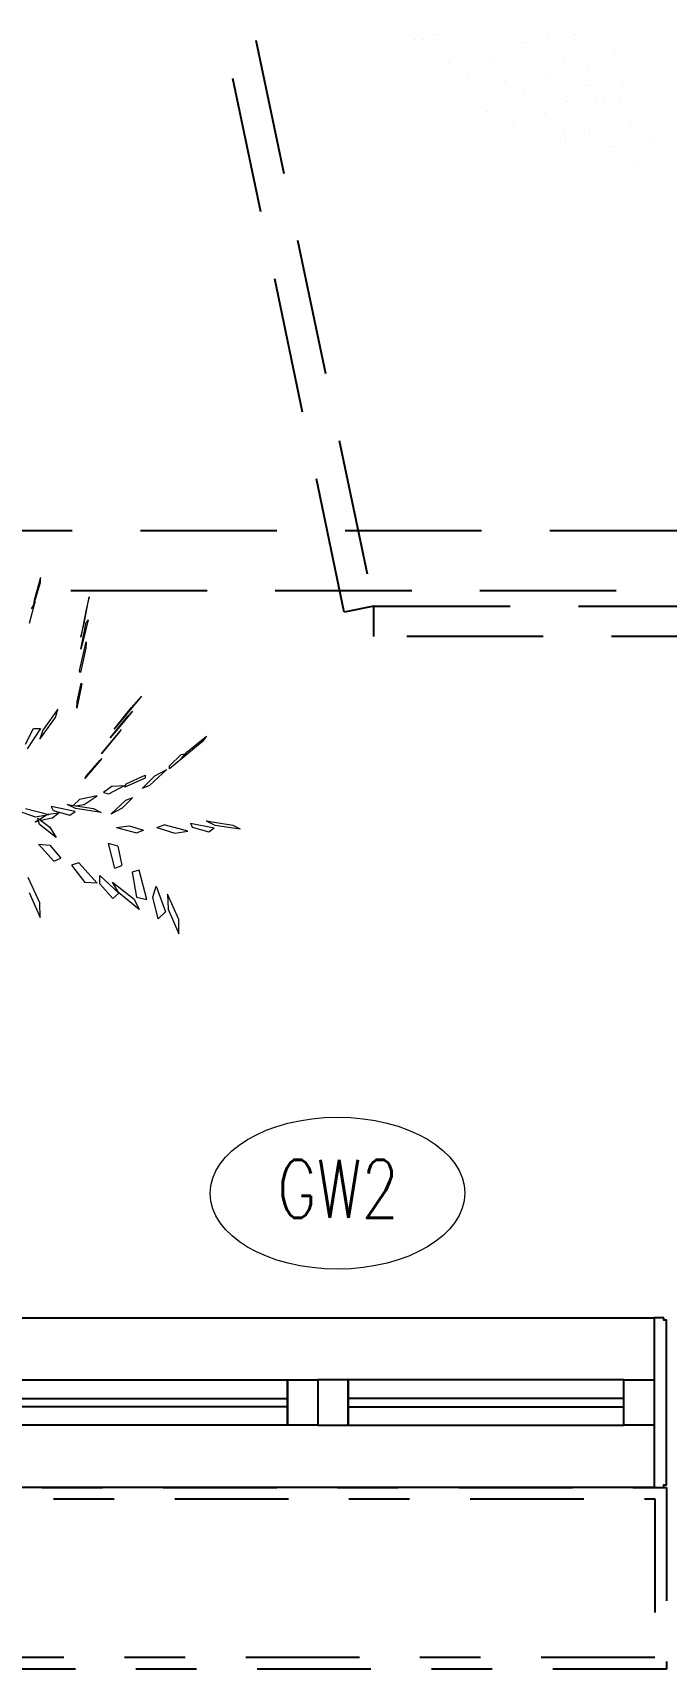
# Model space of a CAD drawing. Header units: metres. Extents: x 42 to 199, y -121 to 268.
# Drawn here: x 92.981 to 94.026, y -54.869 to -52.176 of the extents above; entities that cross this region are included whole.
import ezdxf
from ezdxf.enums import TextEntityAlignment as Align

# ---------------------------------------------------------------- set-up
doc = ezdxf.new("R2010")
doc.units = ezdxf.units.M
doc.header["$LTSCALE"] = 0.3
doc.linetypes.add('CENTER', pattern=[2, 1.25, -0.25, 0.25, -0.25])
doc.linetypes.add('HIDDEN', pattern=[0.375, 0.25, -0.125])
doc.layers.get('0').update_dxf_attribs({"color": 8})
for name, color, linetype, lineweight in [('A-DOOR TAGS', 8, 'Continuous', 9), ('A-LANDSCAPE', 8, 'Continuous', 5), ('DA HOUSE ARCH LAYOUT', 8, 'Continuous', 9)]:
    doc.layers.add(name, color=color, linetype=linetype, lineweight=lineweight)
for name, color, linetype in [('A-DWV', 8, 'Continuous'), ('A-ELEVATION 3', 8, 'Continuous'), ('A-Glass', 8, 'Continuous'), ('A-Hidden-Above', 8, 'HIDDEN'), ('A-Pelmet', 8, 'CENTER')]:
    doc.layers.add(name, color=color, linetype=linetype)
doc.styles.add('RomanS-Narrow', font='romans.shx', dxfattribs={"width": 0.75})

# ---------------------------------------------------------------- blocks, each defined once
blk = doc.blocks.new('*U97')
at = {"color": 8}
for points in [[(3.727, -0.025), (3.777, -0.025), (3.777, 0.05), (3.727, 0.05)], [(3.777, 0.05), (3.777, -0.025), (4.232, -0.025), (4.232, 0.05)], [(4.282, -0.025), (4.232, -0.025), (4.232, 0.05), (4.282, 0.05)]]:
    blk.add_lwpolyline(points, close=True, dxfattribs=at)
at = {"layer": 'A-Glass', "color": 8}
blk.add_lwpolyline([(3.777, 0.0195), (3.777, 0.0055), (4.232, 0.0055), (4.232, 0.0195)], close=True, dxfattribs=at)
blk = doc.blocks.new('FK_R_BLR_FINAL FLOOR PLANS_24.09.2020$0$Door Legend-flat-46')
at = {"color": 8, "linetype": 'ByBlock'}
blk.add_ellipse((-0.0021, 0.106), major_axis=(0.21, 0.0004), ratio=0.597277, start_param=-3.141592653589793, end_param=3.141592653589793, dxfattribs=at)
blk = doc.blocks.new('02PTRX29')
at = {"color": 8, "linetype": 'Continuous', "transparency": 33554572}
for p, q in [((-0.4222, 0.1097), (-0.4224, 0.1136)), ((-0.4224, 0.1136), (-0.4175, 0.0965)), ((-0.4549, 0.0791), (-0.4588, 0.0991)), ((-0.4588, 0.0991), (-0.4564, 0.0896)), ((-0.4169, 0.0915), (-0.4222, 0.1097)), ((-0.4564, 0.0896), (-0.4524, 0.0689)), ((-0.4141, 0.0794), (-0.4184, 0.0953)), ((-0.4184, 0.0953), (-0.4177, 0.094)), ((-0.4175, 0.0965), (-0.4169, 0.0915)), ((-0.4171, 0.0931), (-0.4152, 0.0901)), ((-0.4579, 0.0818), (-0.4543, 0.0662)), ((-0.4579, 0.0818), (-0.4566, 0.0798)), ((-0.4524, 0.0598), (-0.4566, 0.0798)), ((-0.4524, 0.0689), (-0.4549, 0.0791)), ((-0.4516, 0.0435), (-0.4566, 0.0653)), ((-0.4566, 0.0653), (-0.4562, 0.0605)), ((-0.4543, 0.0662), (-0.4524, 0.0598)), ((-0.4562, 0.0605), (-0.4522, 0.0424)), ((-0.4522, 0.0424), (-0.4516, 0.0435)), ((-0.4979, 0.0245), (-0.4774, 0)), ((-0.4903, 0.0158), (-0.4979, 0.0245)), ((-0.4528, 0.0344), (-0.4533, 0.0339)), ((-0.4533, 0.0339), (-0.4494, 0.0156)), ((-0.4497, 0.0206), (-0.4528, 0.0344)), ((-0.4913, 0.0133), (-0.4805, 0.0003)), ((-0.4877, 0.0095), (-0.4913, 0.0133)), ((-0.4774, 0), (-0.4903, 0.0158)), ((-0.4494, 0.0156), (-0.4497, 0.0206)), ((-0.4336, 0.0086), (-0.4353, 0.0149)), ((-0.4353, 0.0149), (-0.4241, -0.0008)), ((-0.4744, -0.0066), (-0.4877, 0.0095)), ((-0.4805, 0.0003), (-0.4744, -0.0066)), ((-0.4218, -0.0077), (-0.4336, 0.0086)), ((-0.4171, 0.0003), (-0.4222, 0.0005)), ((-0.4222, 0.0005), (-0.4123, -0.0149)), ((-0.411, -0.0114), (-0.4171, 0.0003)), ((-0.5321, -0.0172), (-0.5467, -0.0053)), ((-0.5467, -0.0053), (-0.5433, -0.0097)), ((-0.5433, -0.0097), (-0.519, -0.0299)), ((-0.4826, -0.0004), (-0.4676, -0.0183)), ((-0.4818, -0.002), (-0.4826, -0.0004)), ((-0.4689, -0.0175), (-0.4818, -0.002)), ((-0.4241, -0.0008), (-0.4218, -0.0077)), ((-0.5279, -0.0221), (-0.5321, -0.0172)), ((-0.5277, -0.0191), (-0.5311, -0.0185)), ((-0.5188, -0.0276), (-0.5277, -0.0191)), ((-0.4676, -0.0183), (-0.4689, -0.0175)), ((-0.4666, -0.0235), (-0.4683, -0.022)), ((-0.4683, -0.022), (-0.4556, -0.0372)), ((-0.4568, -0.0352), (-0.4666, -0.0235)), ((-0.519, -0.0299), (-0.5188, -0.0276)), ((-0.5169, -0.0304), (-0.504, -0.0424)), ((-0.5078, -0.035), (-0.5169, -0.0304)), ((-0.4985, -0.0445), (-0.5078, -0.035)), ((-0.4865, -0.041), (-0.5006, -0.0345)), ((-0.5006, -0.0345), (-0.5006, -0.0369)), ((-0.4556, -0.0372), (-0.4568, -0.0352)), ((-0.504, -0.0424), (-0.4985, -0.0445)), ((-0.5006, -0.0369), (-0.4854, -0.0436)), ((-0.4854, -0.0436), (-0.4865, -0.041)), ((-0.4759, -0.0429), (-0.4852, -0.0424)), ((-0.4735, -0.0487), (-0.4852, -0.0424)), ((-0.4759, -0.0429), (-0.4695, -0.0476)), ((-0.4695, -0.0476), (-0.4735, -0.0487)), ((-0.4837, -0.0591), (-0.4911, -0.0517)), ((-0.4911, -0.0517), (-0.486, -0.0536)), ((-0.486, -0.0536), (-0.4752, -0.0636)), ((-0.4752, -0.0636), (-0.4837, -0.0591)), ((-0.4676, -0.0625), (-0.4486, -0.0595)), ((-0.4621, -0.0596), (-0.4676, -0.0625)), ((-0.4549, -0.0565), (-0.4647, -0.0501)), ((-0.4647, -0.0501), (-0.4514, -0.0528)), ((-0.4423, -0.0565), (-0.4621, -0.0596)), ((-0.4486, -0.0576), (-0.4549, -0.0565)), ((-0.4514, -0.0528), (-0.4467, -0.0573)), ((-0.4486, -0.0595), (-0.4423, -0.0565)), ((-0.4482, -0.0617), (-0.4304, -0.0581)), ((-0.4319, -0.0611), (-0.4442, -0.0645)), ((-0.4304, -0.0581), (-0.4319, -0.0611)), ((-0.411, -0.0595), (-0.4285, -0.064)), ((-0.5662, -0.072), (-0.5717, -0.0749)), ((-0.5528, -0.072), (-0.5717, -0.0749)), ((-0.5463, -0.0689), (-0.5662, -0.072)), ((-0.5463, -0.0689), (-0.5528, -0.072)), ((-0.5346, -0.0706), (-0.5524, -0.0741)), ((-0.5346, -0.0706), (-0.5359, -0.0735)), ((-0.5327, -0.0765), (-0.515, -0.0719)), ((-0.5095, -0.0738), (-0.515, -0.0719)), ((-0.4888, -0.0725), (-0.4993, -0.0757)), ((-0.4793, -0.0738), (-0.4888, -0.0725)), ((-0.4442, -0.0645), (-0.4482, -0.0617)), ((-0.4309, -0.0668), (-0.4359, -0.0629)), ((-0.4281, -0.0639), (-0.4359, -0.0629)), ((-0.434, -0.0813), (-0.4216, -0.0715)), ((-0.4309, -0.0668), (-0.4228, -0.0686)), ((-0.4203, -0.0668), (-0.4294, -0.0736)), ((-0.4285, -0.064), (-0.4281, -0.0639)), ((-0.4186, -0.0657), (-0.4285, -0.064)), ((-0.4215, -0.0677), (-0.4262, -0.0645)), ((-0.4216, -0.0715), (-0.4203, -0.0668)), ((-0.4184, -0.0695), (-0.4211, -0.0689)), ((-0.4184, -0.0695), (-0.4207, -0.0681)), ((-0.4053, -0.0614), (-0.4186, -0.0657)), ((-0.5484, -0.077), (-0.5524, -0.0741)), ((-0.5359, -0.0735), (-0.5484, -0.077)), ((-0.5228, -0.0781), (-0.5327, -0.0765)), ((-0.5095, -0.0738), (-0.5228, -0.0781)), ((-0.4941, -0.0777), (-0.4993, -0.0757)), ((-0.4793, -0.0738), (-0.4941, -0.0777)), ((-0.4294, -0.0736), (-0.434, -0.0813)), ((-0.4803, -0.0879), (-0.4833, -0.1022)), ((-0.4803, -0.0879), (-0.4733, -0.0859)), ((-0.478, -0.1044), (-0.4733, -0.0859)), ((-0.4294, -0.087), (-0.4376, -0.0969)), ((-0.4323, -0.0991), (-0.4376, -0.0969)), ((-0.4207, -0.0863), (-0.4323, -0.0991)), ((-0.4207, -0.0863), (-0.4294, -0.087)), ((-0.5019, -0.1278), (-0.4962, -0.1059)), ((-0.4962, -0.1059), (-0.4909, -0.1073)), ((-0.4909, -0.1073), (-0.4943, -0.126)), ((-0.478, -0.1044), (-0.4833, -0.1022)), ((-0.4666, -0.1097), (-0.481, -0.123)), ((-0.4668, -0.116), (-0.4666, -0.1097)), ((-0.4647, -0.1155), (-0.4509, -0.1004)), ((-0.4454, -0.102), (-0.4556, -0.1151)), ((-0.4509, -0.1004), (-0.4454, -0.102)), ((-0.5089, -0.1177), (-0.5158, -0.1371)), ((-0.5065, -0.1261), (-0.5089, -0.1177)), ((-0.4761, -0.1147), (-0.4924, -0.1275)), ((-0.4809, -0.1227), (-0.4761, -0.1147)), ((-0.4668, -0.116), (-0.4765, -0.127)), ((-0.4647, -0.1155), (-0.4556, -0.1151)), ((-0.4218, -0.1303), (-0.4131, -0.1113)), ((-0.526, -0.1428), (-0.5173, -0.1237)), ((-0.5173, -0.1237), (-0.518, -0.135)), ((-0.5103, -0.1422), (-0.5065, -0.1261)), ((-0.4943, -0.126), (-0.5019, -0.1278)), ((-0.4962, -0.1352), (-0.4809, -0.1227)), ((-0.4924, -0.1275), (-0.4962, -0.1352)), ((-0.4765, -0.127), (-0.481, -0.123)), ((-0.4139, -0.1225), (-0.422, -0.1412)), ((-0.422, -0.1412), (-0.4218, -0.1303)), ((-0.518, -0.135), (-0.526, -0.1536)), ((-0.526, -0.1536), (-0.526, -0.1428)), ((-0.5158, -0.1371), (-0.5103, -0.1422))]:
    blk.add_line(p, q, dxfattribs=at)
blk = doc.blocks.new('MUSTER_0')
at = {"color": 8, "linetype": 'Continuous', "transparency": 33554585}
for p, q in [((7.3288, -2.7253), (7.3288, -2.7253)), ((7.3903, -2.7353), (7.3903, -2.7353)), ((7.3113, -2.7838), (7.3113, -2.7838)), ((7.2078, -2.8393), (7.2078, -2.8393)), ((7.2478, -2.8353), (7.2478, -2.8353)), ((7.3793, -2.8188), (7.3793, -2.8188)), ((7.1353, -2.8868), (7.1353, -2.8868)), ((7.2723, -2.8678), (7.2723, -2.8678)), ((7.2803, -2.8888), (7.2803, -2.8888)), ((7.3643, -2.8778), (7.3643, -2.8778)), ((7.1948, -2.9388), (7.1948, -2.9388)), ((7.2433, -2.9168), (7.2433, -2.9168)), ((7.4033, -2.9303), (7.4033, -2.9303)), ((7.3033, -2.9608), (7.3033, -2.9608)), ((7.3728, -2.9468), (7.3728, -2.9468)), ((7.1318, -2.9968), (7.1318, -2.9968)), ((7.2103, -3.0038), (7.2103, -3.0038)), ((7.3508, -3.0043), (7.3508, -3.0043)), ((7.1528, -3.0668), (7.1528, -3.0668)), ((7.2563, -3.0328), (7.2563, -3.0328)), ((7.4118, -3.0718), (7.4118, -3.0718)), ((7.1923, -3.1123), (7.1923, -3.1123)), ((7.3118, -3.0783), (7.3118, -3.0783)), ((7.3043, -3.1313), (7.3043, -3.1313)), ((7.3973, -3.1493), (7.3973, -3.1493)), ((7.2638, -3.1818), (7.2638, -3.1818)), ((7.3288, -3.2253), (7.3288, -3.2253)), ((7.3113, -3.2838), (7.3113, -3.2838)), ((7.2478, -3.3353), (7.2478, -3.3353)), ((7.2723, -3.3678), (7.2723, -3.3678)), ((7.2803, -3.3888), (7.2803, -3.3888))]:
    blk.add_line(p, q, dxfattribs=at)
blk = doc.blocks.new('SCREEN')
at = {"layer": 'A-Hidden-Above', "color": 8, "ltscale": 3}
for points in [[(193.4445, -152.9583), (193.1126, -151.363), (193.1616, -151.3528), (193.4935, -152.9481)], [(209.756, -152.8231), (209.756, -152.9231), (185.446, -152.9231), (185.3461, -152.8231)], [(195.123, -152.9981), (193.4935, -152.9981), (193.4935, -152.9481), (195.123, -152.9481)]]:
    blk.add_lwpolyline(points, close=True, dxfattribs=at)
blk.add_lwpolyline([(209.756, -153.523), (209.756, -152.9231), (185.446, -152.9231), (185.446, -172.9831), (193.436, -172.9831), (193.436, -168.9831)], dxfattribs=at)
blk = doc.blocks.new('DA HOUSE ARCH LAYOUT')
at = {"layer": 'A-ELEVATION 3', "color": 8}
blk.add_lwpolyline([(-4.2501, 6.33), (-3.14, 6.33), (-3.14, 6.05), (-4.2501, 6.05)], close=True, dxfattribs=at)
blk.add_lwpolyline([(-3.124, 6.33), (-3.14, 6.33), (-3.14, 6.05), (-3.124, 6.05), (-3.124, 6.054), (-3.12, 6.054), (-3.12, 6.326), (-3.124, 6.326), (-3.124, 6.33)], dxfattribs=at)
at = {"layer": 'A-Pelmet', "color": 8, "ltscale": 0.5}
for points in [[(-4.9251, 6.05), (-3.12, 6.05), (-3.12, 5.75), (-4.9251, 5.75)], [(-4.9061, 6.031), (-3.139, 6.031), (-3.139, 5.769), (-4.9061, 5.769)]]:
    blk.add_lwpolyline(points, close=True, dxfattribs=at)
at = {"layer": 'A-DOOR TAGS', "color": 8}
ref = blk.add_blockref('FK_R_BLR_FINAL FLOOR PLANS_24.09.2020$0$Door Legend-flat-46', (-3.6604, 6.4298), dxfattribs=at)
ref.add_attrib('D1', 'GW2', dxfattribs={"layer": '0', "height": 0.096, "style": 'RomanS-Narrow', "width": 0.75}).set_placement((-3.6615, 6.5429, 0), align=Align.MIDDLE)
at = {"layer": 'A-DWV', "color": 8, "xscale": -1, "rotation": 359.9999999999999}
blk.add_blockref('*U97', (0.0319, 6.1775), dxfattribs=at)
at = {"layer": 'A-DWV', "color": 8}
blk.add_blockref('*U97', (-7.422, 6.1775), dxfattribs=at)
at = {"layer": 'A-Hidden-Above', "color": 8, "ltscale": 0.25}
blk.add_blockref('SCREEN', (-197.0961, 160.4531), dxfattribs=at)
at = {"layer": 'A-LANDSCAPE', "color": 8, "lineweight": 35, "transparency": 33554457}
for name, p, xscale, yscale, zscale, rotation in [('MUSTER_0', (-0.0188, 12.0861), 0.6306893141900022, 0.6306893141900022, 0.6306893141900022, 251.0061319040827), ('02PTRX29', (-5.0828, 7.3021), -2.203045860934945, 2.203045860934944, 2.203045860934944, 359.9999999999996)]:
    blk.add_blockref(name, p, dxfattribs=dict(at, xscale=xscale, yscale=yscale, zscale=zscale, rotation=rotation))

msp = doc.modelspace()

# ---------------------------------------------------------------- block references
at = {"layer": 'DA HOUSE ARCH LAYOUT'}
msp.add_blockref('DA HOUSE ARCH LAYOUT', (97.1462, -60.628), dxfattribs=at)

doc.saveas('drawing.dxf')
